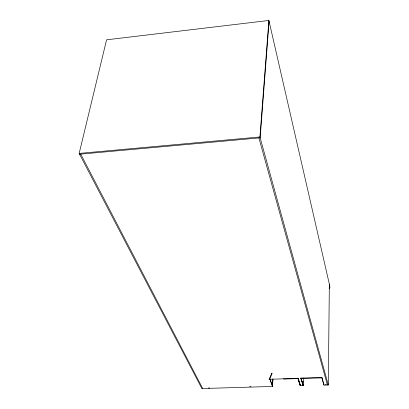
<?xml version="1.0" encoding="UTF-8"?>
<svg xmlns="http://www.w3.org/2000/svg" width="409" height="409" viewBox="0 0 409 409"><rect width="100%" height="100%" fill="white"/><g stroke="black" fill="none" stroke-linecap="round" stroke-linejoin="round"><path stroke-width="0.61" d="M329.342 284.102L328.309 384.992L323.969 385.12L321.786 377.425L300.794 378.09L303.238 385.636L300.237 385.728L297.829 377.993M329.122 288.672L329.833 287.645L329.848 286.3L268.882 20.45L106.58 39.816L79.152 153.416L201.882 388.55L272.532 386.449L272.921 379.107M323.969 385.12L321.919 377.476M303.238 385.636L300.896 378.141L303.181 385.196L303.376 378.018M303.253 385.242L302.895 385.206L302.997 381.208M300.237 385.728L298.095 378.79M300.37 385.278L298.657 379.951M300.947 378.141L300.937 378.535L321.914 377.875M283.764 378.437L283.82 379.036L297.885 378.596M272.844 378.908L272.476 385.861L272.051 385.876M272.532 386.449L269.797 378.882L272.552 386.06M328.309 384.992L259.919 136.964L268.882 20.45M269.086 21.345L260.16 137.833L79.576 154.229M79.152 153.416L259.919 136.964M269.776 379.271L297.813 378.391M303.166 385.017L302.88 385.027L303.187 385.068M208.452 387.972L209.725 387.931M249.705 386.74L250.973 386.704M302.895 385.206L303.233 385.196M300.252 385.334L298.089 378.361M325.135 384.695L326.29 384.659M80.726 154.121L202.7 388.524M258.902 137.945L327.44 385.017M329.332 285.451L329.833 287.645M271.734 373.192L269.076 379.557L269.505 379.618L272.169 373.253L271.734 373.192"/></g></svg>
